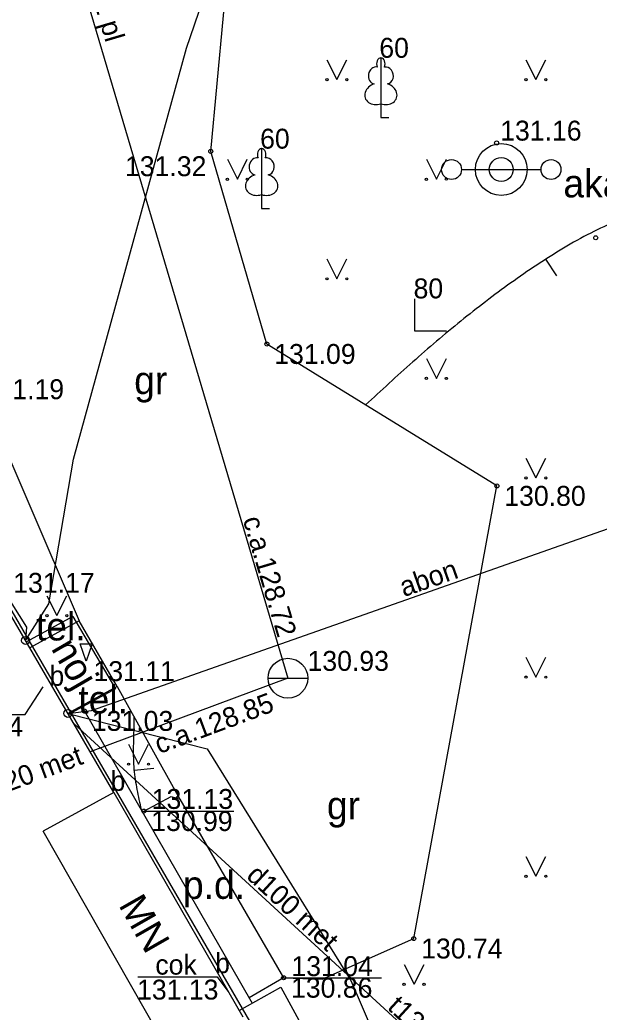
# Model space of a CAD drawing. Extents: x 636061 to 636258, y 303742 to 303882.
# Drawn here: x 636107.03 to 636121.59, y 303826.59 to 303851.5 of the extents above; entities that cross this region are included whole.
import ezdxf

# ---------------------------------------------------------------- set-up
doc = ezdxf.new("R2010")
doc.units = 0
for name, color, linetype in [('BUVE_BALK_####_####_#', 7, 'Continuous'), ('BUVE_BDET_####_####_#', 7, 'Continuous'), ('BUVE_BDET_####_TKST_#', 7, 'Continuous'), ('BUVE_COKL_####_####_#', 7, 'Continuous'), ('BUVE_EKAS_####_####_#', 7, 'Continuous'), ('BUVE_EKAS_RAKS_TKST_#', 7, 'Continuous'), ('BUVE_EKAS_UZMR_####_#', 7, 'Continuous'), ('BUVE_EKUS_####_####_#', 7, 'Continuous'), ('CELI_CAPM_####_####_#', 7, 'Continuous'), ('CELI_CMAL_####_####_#', 7, 'Continuous'), ('CELI_CSEG_####_TKST_#', 7, 'Continuous'), ('ELEK_VADP_ZSPR_####_#', 7, 'Continuous'), ('ELEK_VADP_ZSPR_TKST_#', 7, 'Continuous'), ('RELJ_AATZ_####_TKST_#', 7, 'Continuous'), ('RELJ_ELEM_####_####_#', 7, 'Continuous'), ('RELJ_HORZ_PAMT_####_#', 7, 'Continuous'), ('SAKT_ELEM_####_####_#', 7, 'Continuous'), ('SAKT_VADP_KABE_####_#', 7, 'Continuous'), ('SKAN_VADP_PAST_####_#', 7, 'Continuous'), ('SKAN_VADP_PAST_TKST_#', 7, 'Continuous'), ('TERT_DIAM_####_TKST_#', 7, 'Continuous'), ('TERT_ELEM_####_####_#', 7, 'Continuous'), ('TERT_IZMT_####_TKST_#', 7, 'Continuous'), ('TERT_KONT_####_####_#', 7, 'Continuous'), ('UDTK_ELEM_####_####_#', 7, 'Continuous'), ('UDTK_ELEM_####_TKST_#', 7, 'Continuous'), ('UDTK_VADP_UDEN_####_#', 7, 'Continuous'), ('UDTK_VADP_UDEN_TKST_#', 7, 'Continuous')]:
    doc.layers.add(name, color=color, linetype=linetype)

msp = doc.modelspace()

# ---------------------------------------------------------------- linework, layer by layer
at = {"layer": 'BUVE_BALK_####_####_#'}
for p, q in [((636108.363, 303836.521), (636107.199, 303835.886)), ((636108.363, 303836.521), (636109.436, 303834.708)), ((636109.436, 303834.708), (636108.256, 303834.065))]:
    msp.add_line(p, q, dxfattribs=at)
at = {"layer": 'BUVE_BDET_####_####_#'}
for p, q in [((636108.527, 303836.409), (636107.288, 303835.733)), ((636109.482, 303834.764), (636108.527, 303836.409)), ((636109.482, 303834.764), (636108.243, 303834.088)), ((636108.587, 303834.276), (636112.871, 303826.813)), ((636112.543, 303826.627), (636113.59, 303827.219)), ((636113.59, 303827.219), (636114.505, 303825.553))]:
    msp.add_line(p, q, dxfattribs=at)
at = {"layer": 'BUVE_COKL_####_####_#'}
for p, q in [((636107.167, 303834.059), (636107.617, 303834.76)), ((636105.099, 303834.059), (636107.167, 303834.059)), ((636109.999, 303827.473), (636111.995, 303827.473)), ((636111.995, 303827.473), (636112.263, 303827.114))]:
    msp.add_line(p, q, dxfattribs=at)
at = {"layer": 'BUVE_EKAS_####_####_#'}
for q in [(636106.624, 303836.877), (636112.633, 303826.47)]:
    msp.add_line((636109.397, 303832.1), q, dxfattribs=at)
at = {"layer": 'BUVE_EKAS_UZMR_####_#'}
msp.add_lwpolyline([(636093.666, 303839.61), (636100.673, 303843.44), (636104.992, 303836.003), (636106.687, 303836.917), (636113.717, 303824.786), (636111.897, 303823.928), (636114.812, 303818.721), (636107.61, 303814.94)], close=True, dxfattribs=at)
at = {"layer": 'BUVE_EKUS_####_####_#'}
for p in [(636109.397, 303832.1), (636111.755, 303823.893)]:
    msp.add_line(p, (636107.623, 303831.132), dxfattribs=at)
at = {"layer": 'CELI_CAPM_####_####_#'}
msp.add_lwpolyline([(636110.113, 303831.617), (636110.15, 303831.636), (636110.839, 303832.001), (636111.056, 303831.933), (636113.662, 303827.452), (636112.793, 303826.949)], dxfattribs=at)
at = {"layer": 'CELI_CMAL_####_####_#'}
for points in [[(636113.662, 303827.452), (636114.632, 303827.416), (636116.932, 303828.436), (636119.02, 303839.8), (636113.241, 303843.363), (636111.831, 303848.199), (636112.792, 303858.45), (636117.24, 303858.758), (636117.326, 303861.401), (636110.044, 303862.11), (636108.613, 303864.093), (636108.731, 303864.307)], [(636084.613, 303853.598), (636087.377, 303855.761), (636091.623, 303857.835), (636094.732, 303857.603), (636098.381, 303855.381), (636101.717, 303852.047), (636104.323, 303848.205), (636105.916, 303842.478), (636108.527, 303836.409)], [(636109.482, 303834.764), (636111.056, 303831.933)]]:
    msp.add_lwpolyline(points, dxfattribs=at)
at = {"layer": 'ELEK_VADP_ZSPR_####_#'}
msp.add_lwpolyline([(636108.243, 303834.088), (636108.837, 303834.162), (636123.889, 303839.46)], dxfattribs=at)
at = {"layer": 'RELJ_AATZ_####_TKST_#'}
for p, q in [((636110.15, 303831.636), (636112.412, 303831.636)), ((636113.662, 303827.452), (636116.122, 303827.452))]:
    msp.add_line(p, q, dxfattribs=at)
at = {"layer": 'RELJ_ELEM_####_####_#'}
msp.add_lwpolyline([(636108.55, 303835.833), (636108.85, 303835.833), (636108.7, 303835.4)], close=True, dxfattribs=at)
for centre in [(636119.013, 303848.411), (636111.831, 303848.199), (636121.502, 303846.03), (636113.241, 303843.363), (636119.02, 303839.8), (636108.659, 303834.15), (636110.15, 303831.636), (636116.932, 303828.436), (636113.662, 303827.452)]:
    msp.add_circle(centre, 0.05, dxfattribs=at)
at = {"layer": 'RELJ_HORZ_PAMT_####_#'}
for p, q in [((636120.522, 303845.074), (636120.252, 303845.495)), ((636110.402, 303832.704), (636109.905, 303832.654))]:
    msp.add_line(p, q, dxfattribs=at)
for points in [[(636126.584, 303848.389), (636126.552, 303848.388), (636126.403, 303848.363), (636126.113, 303848.238), (636124.072, 303847.359), (636122.04, 303846.457), (636121.377, 303846.148), (636120.693, 303845.769), (636119.37, 303844.895), (636118.115, 303843.938), (636116.906, 303842.912), (636115.721, 303841.834)], [(636109.902, 303834.008), (636109.896, 303833.676), (636109.887, 303833.344), (636109.885, 303833.012), (636109.891, 303832.847), (636109.895, 303832.765), (636109.899, 303832.723), (636109.902, 303832.682), (636109.933, 303832.429), (636109.976, 303832.176), (636110.027, 303831.924), (636110.081, 303831.673)], [(636126.497, 303831.792), (636126.381, 303831.363), (636126.043, 303830.274), (636125.136, 303828.879), (636124.81, 303828.577), (636124.479, 303828.283), (636124.147, 303827.991), (636123.82, 303827.695), (636122.567, 303826.492), (636122.313, 303826.172), (636122.207, 303825.996), (636122.112, 303825.811), (636121.952, 303825.433), (636121.85, 303825.04), (636121.69, 303823.874), (636121.466, 303822.567), (636121.234, 303821.262), (636120.813, 303818.643), (636119.898, 303811.848), (636119.828, 303811.322), (636119.858, 303811.161), (636119.908, 303811.008), (636119.97, 303810.858), (636120.056, 303810.555), (636120.023, 303810.183), (636119.951, 303809.783), (636119.701, 303808.93), (636118.868, 303807.236), (636118.373, 303806.564), (636118.082, 303806.265), (636117.755, 303805.985), (636117.155, 303805.686), (636116.856, 303805.646), (636116.56, 303805.69), (636116.252, 303805.808), (636116.075, 303805.887)]]:
    msp.add_spline(points, degree=3, dxfattribs=at)
at = {"layer": 'SAKT_ELEM_####_####_#'}
for centre in [(636107.18, 303835.92), (636108.243, 303834.088)]:
    msp.add_circle(centre, 0.1, dxfattribs=at)
at = {"layer": 'SAKT_VADP_KABE_####_#'}
for points in [[(636107.18, 303835.92), (636107.764, 303836.839), (636108.384, 303840.475), (636111.225, 303850.792), (636113.48, 303857.39), (636115.968, 303862.146), (636117.808, 303864.097), (636117.854, 303864.307)], [(636092.968, 303840.688), (636099.901, 303844.594), (636101.594, 303844.231), (636104.67, 303838.986), (636106.048, 303838.077), (636107.2, 303836.25), (636107.18, 303835.92)], [(636108.243, 303834.088), (636111.743, 303833.199), (636115.353, 303827.382), (636118.529, 303819.996), (636123.109, 303810.502), (636127.914, 303799.91), (636129.396, 303795.12)]]:
    msp.add_lwpolyline(points, dxfattribs=at)
at = {"layer": 'SKAN_VADP_PAST_####_#'}
msp.add_line((636118.299, 303824.749), (636108.397, 303833.823), dxfattribs=at)
at = {"layer": 'TERT_ELEM_####_####_#'}
for p, q in [((636114.75, 303850.5), (636115, 303850)), ((636115, 303850), (636115.25, 303850.5)), ((636119.75, 303850.5), (636120, 303850)), ((636120, 303850), (636120.25, 303850.5)), ((636116.105, 303849.396), (636116.105, 303849.049)), ((636116.105, 303849.049), (636116.305, 303849.049)), ((636112.25, 303848), (636112.5, 303847.5)), ((636112.5, 303847.5), (636112.75, 303848)), ((636117.25, 303848), (636117.5, 303847.5)), ((636117.5, 303847.5), (636117.75, 303848)), ((636113.11, 303847.115), (636113.11, 303846.768)), ((636113.11, 303846.768), (636113.31, 303846.768)), ((636114.75, 303845.5), (636115, 303845)), ((636115, 303845), (636115.25, 303845.5)), ((636116.953, 303844.497), (636116.953, 303843.697)), ((636116.953, 303843.697), (636117.753, 303843.697)), ((636117.25, 303843), (636117.5, 303842.5)), ((636117.5, 303842.5), (636117.75, 303843)), ((636119.75, 303840.5), (636120, 303840)), ((636120, 303840), (636120.25, 303840.5)), ((636107.717, 303837.043), (636107.967, 303836.543)), ((636107.967, 303836.543), (636108.217, 303837.043)), ((636119.75, 303835.5), (636120, 303835)), ((636120, 303835), (636120.25, 303835.5)), ((636109.766, 303833.316), (636110.016, 303832.816)), ((636110.016, 303832.816), (636110.266, 303833.316)), ((636119.75, 303830.5), (636120, 303830)), ((636120, 303830), (636120.25, 303830.5)), ((636116.69, 303827.787), (636116.94, 303827.287)), ((636116.94, 303827.287), (636117.19, 303827.787))]:
    msp.add_line(p, q, dxfattribs=at)
for points in [[(636116.105, 303850.549), (636116.105, 303849.396)], [(636116.195, 303850.317), (636116.194, 303850.318)], [(636113.11, 303848.268), (636113.11, 303847.115)], [(636113.2, 303848.036), (636113.199, 303848.037)]]:
    msp.add_lwpolyline(points, dxfattribs=at)
for centre, radius in [((636114.75, 303850), 0.028), ((636115.25, 303850), 0.0263), ((636119.75, 303850), 0.028), ((636120.25, 303850), 0.0263), ((636112.25, 303847.5), 0.028), ((636112.75, 303847.5), 0.0263), ((636117.25, 303847.5), 0.028), ((636117.75, 303847.5), 0.0263), ((636114.75, 303845), 0.028), ((636115.25, 303845), 0.0263), ((636117.25, 303842.5), 0.028), ((636117.75, 303842.5), 0.0263), ((636119.75, 303840), 0.028), ((636120.25, 303840), 0.0263), ((636107.716, 303836.543), 0.028), ((636108.216, 303836.543), 0.0263), ((636119.75, 303835), 0.028), ((636120.25, 303835), 0.0263), ((636109.766, 303832.815), 0.028), ((636110.266, 303832.815), 0.0263), ((636119.75, 303830), 0.028), ((636120.25, 303830), 0.0263), ((636116.689, 303827.287), 0.028), ((636117.189, 303827.287), 0.0263)]:
    msp.add_circle(centre, radius, dxfattribs=at)
for centre, major_axis, ratio, start_param, end_param in [((636116.105, 303850.399), (0, -0.15), 0.707107, 3.14537, 5.287485), ((636116.105, 303850.399), (0, -0.15), 0.707107, 0.995701, 3.137816), ((636115.977, 303850.104), (-0.039, -0.212), 0.861323, 3.141593, 6.283185), ((636116.233, 303850.104), (0.039, -0.212), 0.861323, 0, 3.141593), ((636116.015, 303849.642), (0.307, 0.095), 0.814445, 1.570796, 4.752015), ((636116.195, 303849.642), (-0.307, 0.095), 0.814445, 1.531171, 4.712389), ((636113.11, 303848.118), (0, -0.15), 0.707107, 3.14537, 5.287485), ((636113.11, 303848.118), (0, -0.15), 0.707107, 0.995701, 3.137816), ((636112.982, 303847.823), (-0.039, -0.212), 0.861323, 3.141593, 6.283185), ((636113.238, 303847.823), (0.039, -0.212), 0.861323, 0, 3.141593), ((636113.02, 303847.361), (0.307, 0.095), 0.814445, 1.570796, 4.752015), ((636113.2, 303847.361), (-0.307, 0.095), 0.814445, 1.531171, 4.712389)]:
    msp.add_ellipse(centre, major_axis=major_axis, ratio=ratio, start_param=start_param, end_param=end_param, dxfattribs=at)
at = {"layer": 'TERT_KONT_####_####_#'}
msp.add_spline([(636116.482, 303805.579), (636113.667, 303802.926), (636113.392, 303802.951), (636108.424, 303803.106), (636107.728, 303803.119), (636095.184, 303823.865), (636082.639, 303844.611), (636084.351, 303845.645), (636096.614, 303825.364), (636108.878, 303805.083), (636108.927, 303805.084), (636109.806, 303805.033), (636112.32, 303804.937), (636112.901, 303804.952), (636115.11, 303807.034), (636116.061, 303807.853)], degree=3, dxfattribs=at)
at = {"layer": 'UDTK_ELEM_####_####_#'}
for p, q in [((636118.13, 303847.744), (636119.13, 303847.744)), ((636119.13, 303847.744), (636120.13, 303847.744)), ((636113.27, 303834.973), (636114.27, 303834.973))]:
    msp.add_line(p, q, dxfattribs=at)
for centre, radius in [((636119.13, 303847.744), 0.65), ((636117.88, 303847.744), 0.25), ((636119.13, 303847.744), 0.3), ((636120.38, 303847.744), 0.25), ((636113.77, 303834.973), 0.5)]:
    msp.add_circle(centre, radius, dxfattribs=at)
at = {"layer": 'UDTK_VADP_UDEN_####_#'}
msp.add_lwpolyline([(636105.063, 303864.307), (636113.769, 303834.973), (636108.804, 303833.121)], dxfattribs=at)

# ---------------------------------------------------------------- texts
at = {"layer": 'BUVE_BDET_####_TKST_#'}
for p in [(636107.778, 303834.783), (636109.315, 303832.145), (636111.942, 303827.569)]:
    msp.add_text('b', height=0.5, dxfattribs=at).set_placement(p)
at = {"layer": 'BUVE_COKL_####_####_#'}
for s, p in [('131.14', (636105.07, 303833.51)), ('cok', (636110.439, 303827.531)), ('131.13', (636109.98, 303826.905))]:
    msp.add_text(s, height=0.5, dxfattribs=at).set_placement(p)
at = {"layer": 'BUVE_EKAS_RAKS_TKST_#'}
for s, rotation, p in [('noj', 300.1347, (636107.807, 303835.719)), ('MN', 299.7174, (636109.503, 303829.277))]:
    msp.add_text(s, height=0.7, rotation=rotation, dxfattribs=at).set_placement(p)
at = {"layer": 'CELI_CSEG_####_TKST_#'}
for p in [(636109.908, 303842.102), (636114.75, 303831.43)]:
    msp.add_text('gr', height=0.7, dxfattribs=at).set_placement(p)
at = {"layer": 'ELEK_VADP_ZSPR_TKST_#'}
msp.add_text('abon', height=0.5, rotation=19.3889, dxfattribs=at).set_placement((636116.684, 303837.007))
at = {"layer": 'RELJ_AATZ_####_TKST_#'}
for s, p in [(' 131.16', (636118.917, 303848.47)), (' 131.32', (636109.491, 303847.577)), (' 131.09', (636113.241, 303842.863)), (' 131.19', (636105.916, 303841.978)), (' 130.80', (636119.02, 303839.3)), (' 131.17', (636106.683, 303837.117)), (' 131.11', (636108.7, 303834.9)), (' 131.03', (636108.659, 303833.65)), (' 131.13', (636110.162, 303831.691)), (' 130.99', (636110.15, 303831.136)), (' 130.74', (636116.932, 303827.936)), (' 131.04', (636113.672, 303827.494)), (' 130.86', (636113.662, 303826.952))]:
    msp.add_text(s, height=0.5, dxfattribs=at).set_placement(p)
at = {"layer": 'SAKT_ELEM_####_####_#'}
for p in [(636107.18, 303835.92), (636108.243, 303834.088)]:
    msp.add_text(' tel.', height=0.7, dxfattribs=at).set_placement(p)
at = {"layer": 'SKAN_VADP_PAST_TKST_#'}
for s, p in [('d100 met', (636112.699, 303829.975)), ('t130.06', (636116.243, 303826.684))]:
    msp.add_text(s, height=0.5, rotation=317.499, dxfattribs=at).set_placement(p)
at = {"layer": 'TERT_DIAM_####_TKST_#'}
for s, p in [(' 60', (636115.88, 303850.549)), (' 60', (636112.885, 303848.268)), (' 80', (636116.741, 303844.509))]:
    msp.add_text(s, height=0.5, dxfattribs=at).set_placement(p)
at = {"layer": 'TERT_IZMT_####_TKST_#'}
msp.add_text('p.d.', height=0.7, dxfattribs=at).set_placement((636111.133, 303829.433))
at = {"layer": 'UDTK_ELEM_####_####_#'}
msp.add_text('      aka', height=0.7, dxfattribs=at).set_placement((636119.13, 303847.044))
at = {"layer": 'UDTK_ELEM_####_TKST_#'}
msp.add_text(' 130.93', height=0.5, dxfattribs=at).set_placement((636114.077, 303835.157))
at = {"layer": 'UDTK_VADP_UDEN_TKST_#'}
for s, rotation, p in [('d32 pl', 286.5302, (636108.677, 303852.657)), ('c.a.128.72', 286.5302, (636112.631, 303838.958)), ('c.a.128.85', 20.4517, (636110.534, 303833.065)), ('d20 met', 20.4517, (636106.399, 303831.986))]:
    msp.add_text(s, height=0.5, rotation=rotation, dxfattribs=at).set_placement(p)

doc.saveas('drawing.dxf')
